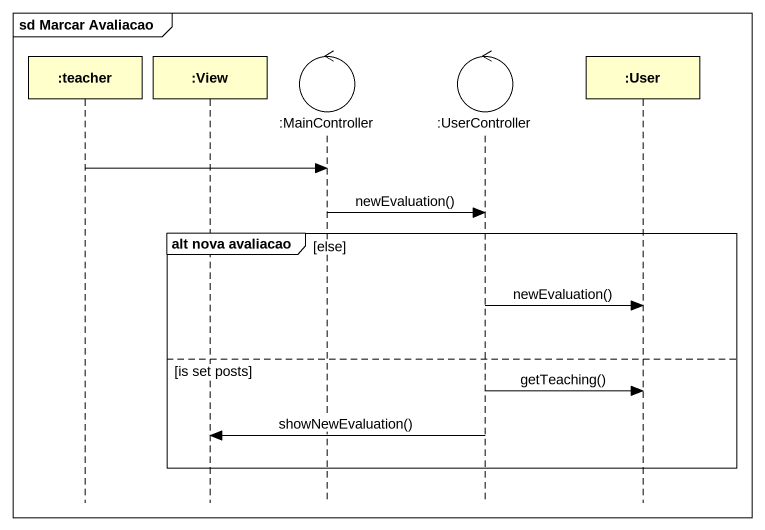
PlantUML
@startuml
mainframe sd Marcar Avaliacao
hide footbox
participant ":teacher" as teacher
participant ":View" as View
control ":MainController" as MainController
control ":UserController" as UserController
participant ":User" as User

teacher -> MainController
MainController -> UserController : newEvaluation()
group alt nova avaliacao [else]
  UserController -> User : newEvaluation()
else is set posts
  UserController -> User : getTeaching()
  UserController -> View : showNewEvaluation()
end
@enduml
